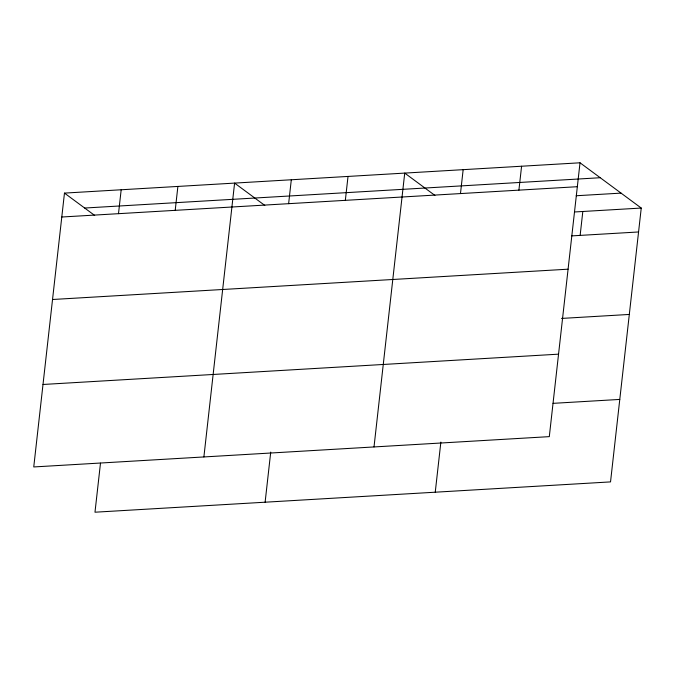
<?xml version="1.0" encoding="UTF-8"?>
<svg xmlns="http://www.w3.org/2000/svg" width="675" height="675" viewBox="0 0 675 675"><rect width="100%" height="100%" fill="white"/><g stroke="black" fill="none" stroke-linecap="round" stroke-linejoin="round"><path stroke-width="1.01" d="M64.471 193.101L33.75 466.948L549.298 436.641L580.019 162.793L64.471 193.101L94.669 215.426M118.496 213.68L121.179 189.768M100.491 463.143L94.981 512.207L610.529 481.899L641.25 208.052L580.019 162.793M175.205 210.347L177.888 186.435M203.884 456.95L234.596 183.102L264.802 205.419M288.63 203.681L291.305 179.761M265.115 502.208L270.734 452.09M345.338 200.34L348.022 176.428M374.009 446.943L404.73 173.095L434.928 195.421M460.477 193.573L463.16 169.661M435.248 492.202L440.868 442.091M518.906 190.139L521.589 166.227M580.137 235.398L582.82 211.486M84.67 208.035L600.227 177.727M61.788 217.012L577.336 186.705M576.18 195.75L621.042 193.118M574.476 211.975L641.25 208.052M571.792 235.887L638.567 231.964M52.532 299.498L568.08 269.182M561.499 318.431L629.319 314.44M42.998 384.472L558.554 354.164M553.011 403.346L619.785 399.423"/></g></svg>
